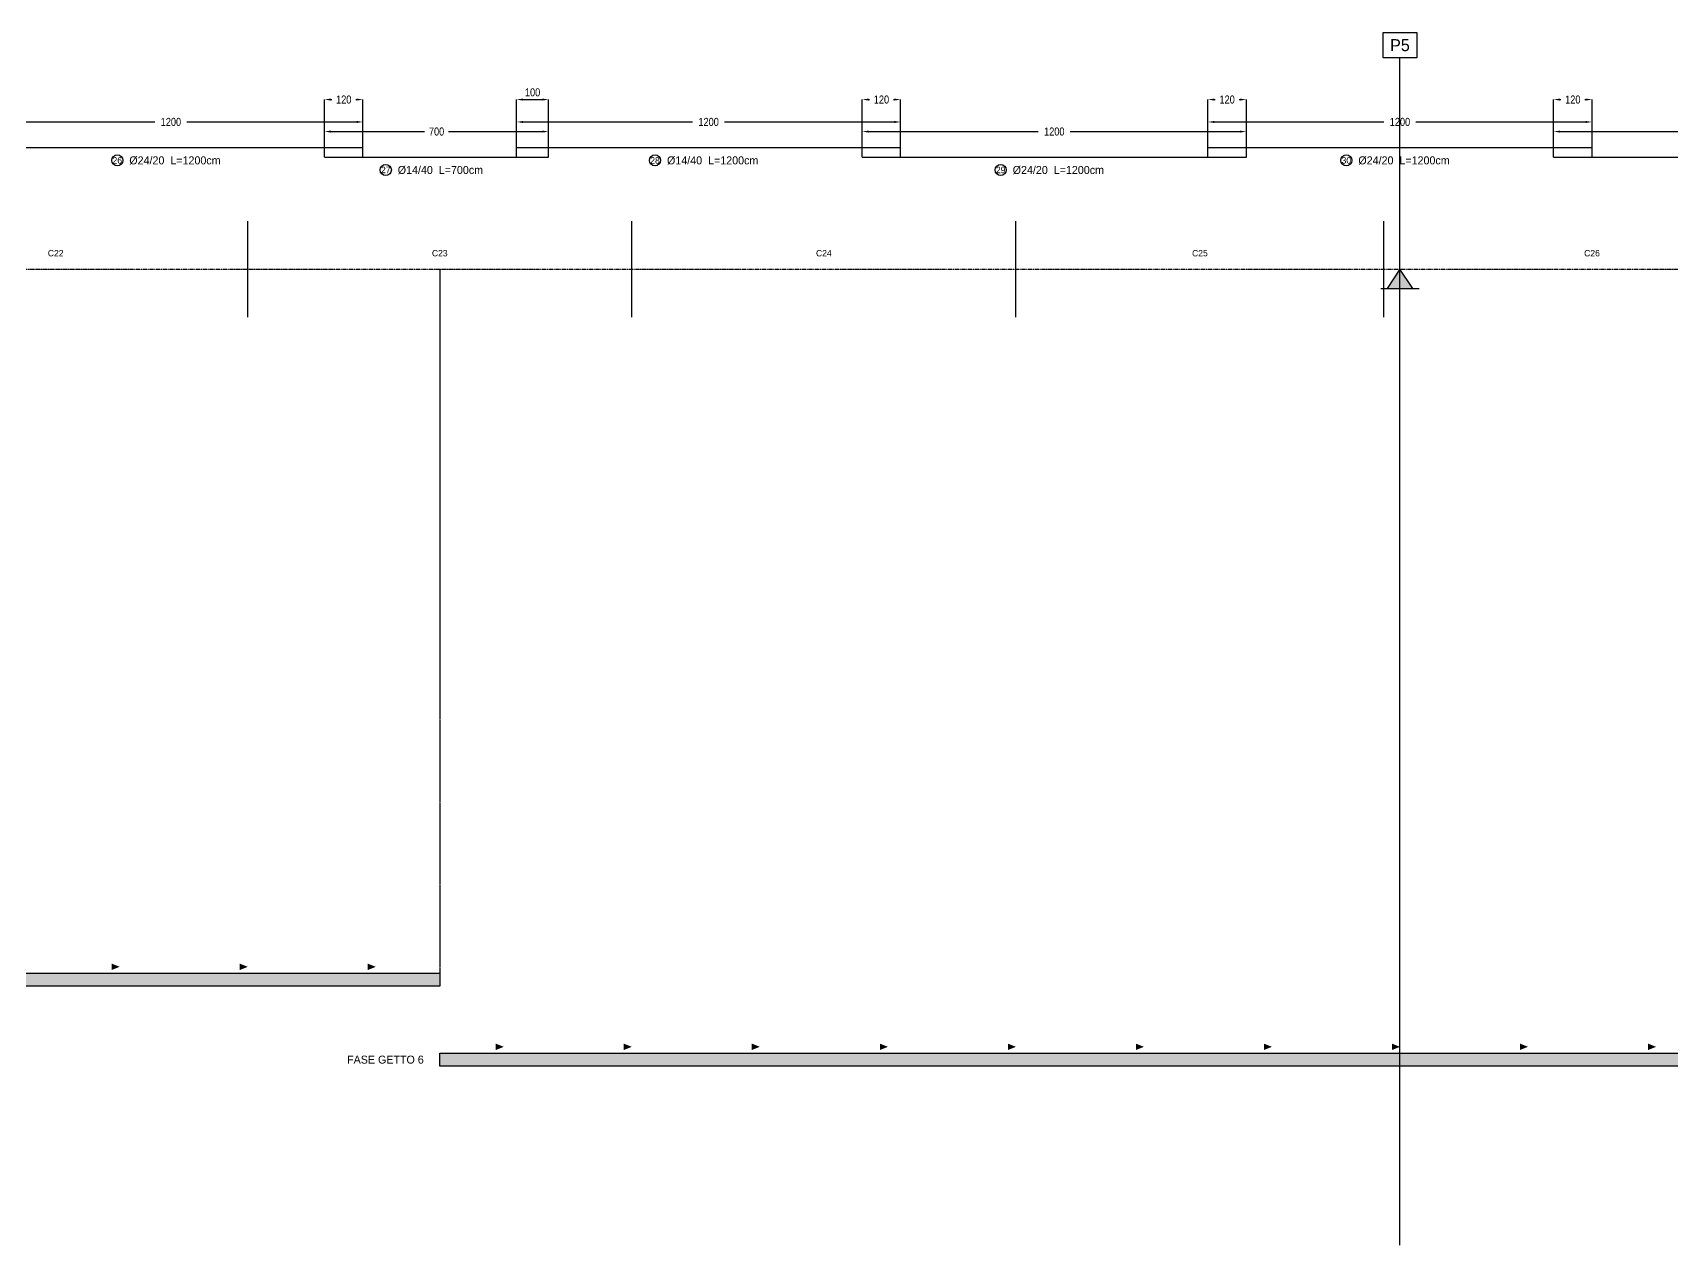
# Model space of a CAD drawing. Header units: metres. Extents: x -2869 to 408500, y -30500 to 7388.
# Drawn here: x 253284 to 304475, y -30500 to 7388 of the extents above; entities that cross this region are included whole.
import ezdxf
from ezdxf.enums import TextEntityAlignment as Align

# ---------------------------------------------------------------- set-up
doc = ezdxf.new("R2010")
doc.units = ezdxf.units.M
doc.linetypes.add('CENTER', pattern=[5.08, 3.175, -0.635, 0.635, -0.635])
doc.linetypes.add('DASHED', pattern=[1.524, 1.27, -0.254])
for name, color, linetype in [('01_ASSI', 4, 'CENTER'), ('02_CONCI', 8, 'Continuous'), ('03_ARM_SUP', 7, 'Continuous'), ('04_SOVRAP_SUP', 6, 'Continuous'), ('05_QUOTE_TESTI', 2, 'Continuous'), ('06_APPOGGI', 7, 'Continuous'), ('07_FASI_GETTO', 2, 'Continuous')]:
    doc.layers.add(name, color=color, linetype=linetype)
doc.styles.add('OpenSansCondensed-Light', font='OpenSansCondensed-Light.ttf')
doc.dimstyles.new('QUOTE_CM', dxfattribs={"dimtxt": 250, "dimasz": 200, "dimexe": 1.25, "dimexo": 0.625, "dimgap": 100, "dimtad": 1, "dimlfac": 0.1, "dimcen": 2.5, "dimazin": 3, "dimtfac": 1, "dimtmove": 0, "dimatfit": 3})

# ---------------------------------------------------------------- blocks, each defined once
blk = doc.blocks.new('_CLOSEDFILLED')
at = {"color": 0, "linetype": 'BYBLOCK'}
blk.add_solid([(-1, 0.16), (0, 0), (-1, -0.16)], dxfattribs=at)
blk = doc.blocks.new('*D26')
for p, q in [((251600, 3800), (251600, 4600)), ((251800, 4600), (257100, 4600)), ((258100, 4600), (263400, 4600)), ((263600, 3800), (263600, 4600))]:
    blk.add_line(p, q)
at = {"layer": 'Defpoints'}
for p in [(251600, 4600), (251600, 3800), (263600, 3800)]:
    blk.add_point(p, dxfattribs=at)
at = {"xscale": 200, "yscale": 200, "rotation": 180}
blk.add_blockref('_CLOSEDFILLED', (251600, 4600), dxfattribs=at)
at = {"xscale": 200, "yscale": 200}
blk.add_blockref('_CLOSEDFILLED', (263600, 4600), dxfattribs=at)
at = {"insert": (257600, 4600), "char_height": 250, "attachment_point": 5, "style": 'OpenSansCondensed-Light'}
blk.add_mtext('1200', dxfattribs=at)
blk = doc.blocks.new('*D27')
for p, q in [((262400, 3500), (262400, 4300)), ((262600, 4300), (265525, 4300)), ((266275, 4300), (269200, 4300)), ((269400, 3500), (269400, 4300))]:
    blk.add_line(p, q)
at = {"layer": 'Defpoints'}
for p in [(262400, 4300), (262400, 3500), (269400, 3500)]:
    blk.add_point(p, dxfattribs=at)
at = {"xscale": 200, "yscale": 200, "rotation": 180}
blk.add_blockref('_CLOSEDFILLED', (262400, 4300), dxfattribs=at)
at = {"xscale": 200, "yscale": 200}
blk.add_blockref('_CLOSEDFILLED', (269400, 4300), dxfattribs=at)
at = {"insert": (265900, 4300), "char_height": 250, "attachment_point": 5, "style": 'OpenSansCondensed-Light'}
blk.add_mtext('700', dxfattribs=at)
blk = doc.blocks.new('*D28')
for p, q in [((268400, 3800), (268400, 4600)), ((268600, 4600), (273900, 4600)), ((274900, 4600), (280200, 4600)), ((280400, 3800), (280400, 4600))]:
    blk.add_line(p, q)
at = {"layer": 'Defpoints'}
for p in [(268400, 4600), (268400, 3800), (280400, 3800)]:
    blk.add_point(p, dxfattribs=at)
at = {"xscale": 200, "yscale": 200, "rotation": 180}
blk.add_blockref('_CLOSEDFILLED', (268400, 4600), dxfattribs=at)
at = {"xscale": 200, "yscale": 200}
blk.add_blockref('_CLOSEDFILLED', (280400, 4600), dxfattribs=at)
at = {"insert": (274400, 4600), "char_height": 250, "attachment_point": 5, "style": 'OpenSansCondensed-Light'}
blk.add_mtext('1200', dxfattribs=at)
blk = doc.blocks.new('*D29')
for p, q in [((279200, 3500), (279200, 4300)), ((279400, 4300), (284700, 4300)), ((285700, 4300), (291000, 4300)), ((291200, 3500), (291200, 4300))]:
    blk.add_line(p, q)
at = {"layer": 'Defpoints'}
for p in [(279200, 4300), (279200, 3500), (291200, 3500)]:
    blk.add_point(p, dxfattribs=at)
at = {"xscale": 200, "yscale": 200, "rotation": 180}
blk.add_blockref('_CLOSEDFILLED', (279200, 4300), dxfattribs=at)
at = {"xscale": 200, "yscale": 200}
blk.add_blockref('_CLOSEDFILLED', (291200, 4300), dxfattribs=at)
at = {"insert": (285200, 4300), "char_height": 250, "attachment_point": 5, "style": 'OpenSansCondensed-Light'}
blk.add_mtext('1200', dxfattribs=at)
blk = doc.blocks.new('*D30')
for p, q in [((290000, 3800), (290000, 4600)), ((290200, 4600), (295500, 4600)), ((296500, 4600), (301800, 4600)), ((302000, 3800), (302000, 4600))]:
    blk.add_line(p, q)
at = {"layer": 'Defpoints'}
for p in [(290000, 4600), (290000, 3800), (302000, 3800)]:
    blk.add_point(p, dxfattribs=at)
at = {"xscale": 200, "yscale": 200, "rotation": 180}
blk.add_blockref('_CLOSEDFILLED', (290000, 4600), dxfattribs=at)
at = {"xscale": 200, "yscale": 200}
blk.add_blockref('_CLOSEDFILLED', (302000, 4600), dxfattribs=at)
at = {"insert": (296000, 4600), "char_height": 250, "attachment_point": 5, "style": 'OpenSansCondensed-Light'}
blk.add_mtext('1200', dxfattribs=at)
blk = doc.blocks.new('*D31')
for p, q in [((300800, 3500), (300800, 4300)), ((301000, 4300), (306300, 4300)), ((307300, 4300), (312600, 4300)), ((312800, 3500), (312800, 4300))]:
    blk.add_line(p, q)
at = {"layer": 'Defpoints'}
for p in [(300800, 4300), (300800, 3500), (312800, 3500)]:
    blk.add_point(p, dxfattribs=at)
at = {"xscale": 200, "yscale": 200, "rotation": 180}
blk.add_blockref('_CLOSEDFILLED', (300800, 4300), dxfattribs=at)
at = {"xscale": 200, "yscale": 200}
blk.add_blockref('_CLOSEDFILLED', (312800, 4300), dxfattribs=at)
at = {"insert": (306800, 4300), "char_height": 250, "attachment_point": 5, "style": 'OpenSansCondensed-Light'}
blk.add_mtext('1200', dxfattribs=at)
blk = doc.blocks.new('*D61')
for p, q in [((262400, 3800), (262400, 5300)), ((262600, 5300), (262625, 5300)), ((263375, 5300), (263400, 5300)), ((263600, 3500), (263600, 5300))]:
    blk.add_line(p, q)
at = {"layer": 'Defpoints'}
for p in [(262400, 5300), (262400, 3800), (263600, 3500)]:
    blk.add_point(p, dxfattribs=at)
at = {"xscale": 200, "yscale": 200, "rotation": 180}
blk.add_blockref('_CLOSEDFILLED', (262400, 5300), dxfattribs=at)
at = {"xscale": 200, "yscale": 200}
blk.add_blockref('_CLOSEDFILLED', (263600, 5300), dxfattribs=at)
at = {"insert": (263000, 5300), "char_height": 250, "attachment_point": 5, "style": 'OpenSansCondensed-Light'}
blk.add_mtext('120', dxfattribs=at)
blk = doc.blocks.new('*D63')
for p, q in [((279200, 3800), (279200, 5300)), ((279400, 5300), (279425, 5300)), ((280175, 5300), (280200, 5300)), ((280400, 3500), (280400, 5300))]:
    blk.add_line(p, q)
at = {"layer": 'Defpoints'}
for p in [(279200, 5300), (279200, 3800), (280400, 3500)]:
    blk.add_point(p, dxfattribs=at)
at = {"xscale": 200, "yscale": 200, "rotation": 180}
blk.add_blockref('_CLOSEDFILLED', (279200, 5300), dxfattribs=at)
at = {"xscale": 200, "yscale": 200}
blk.add_blockref('_CLOSEDFILLED', (280400, 5300), dxfattribs=at)
at = {"insert": (279800, 5300), "char_height": 250, "attachment_point": 5, "style": 'OpenSansCondensed-Light'}
blk.add_mtext('120', dxfattribs=at)
blk = doc.blocks.new('*D64')
for p, q in [((290000, 3500), (290000, 5300)), ((290200, 5300), (290225, 5300)), ((290975, 5300), (291000, 5300)), ((291200, 3800), (291200, 5300))]:
    blk.add_line(p, q)
at = {"layer": 'Defpoints'}
for p in [(290000, 5300), (291200, 3800), (290000, 3500)]:
    blk.add_point(p, dxfattribs=at)
at = {"xscale": 200, "yscale": 200, "rotation": 180}
blk.add_blockref('_CLOSEDFILLED', (290000, 5300), dxfattribs=at)
at = {"xscale": 200, "yscale": 200}
blk.add_blockref('_CLOSEDFILLED', (291200, 5300), dxfattribs=at)
at = {"insert": (290600, 5300), "char_height": 250, "attachment_point": 5, "style": 'OpenSansCondensed-Light'}
blk.add_mtext('120', dxfattribs=at)
blk = doc.blocks.new('*D65')
for p, q in [((300800, 3800), (300800, 5300)), ((301000, 5300), (301025, 5300)), ((301775, 5300), (301800, 5300)), ((302000, 3500), (302000, 5300))]:
    blk.add_line(p, q)
at = {"layer": 'Defpoints'}
for p in [(300800, 5300), (300800, 3800), (302000, 3500)]:
    blk.add_point(p, dxfattribs=at)
at = {"xscale": 200, "yscale": 200, "rotation": 180}
blk.add_blockref('_CLOSEDFILLED', (300800, 5300), dxfattribs=at)
at = {"xscale": 200, "yscale": 200}
blk.add_blockref('_CLOSEDFILLED', (302000, 5300), dxfattribs=at)
at = {"insert": (301400, 5300), "char_height": 250, "attachment_point": 5, "style": 'OpenSansCondensed-Light'}
blk.add_mtext('120', dxfattribs=at)

msp = doc.modelspace()

# ---------------------------------------------------------------- hatches: boundary and pattern name
at = {"layer": '07_FASI_GETTO'}
h = msp.add_hatch(dxfattribs=at)
h.set_pattern_fill('ANSI31')
h.paths.add_polyline_path([(206000, -22000), (266000, -22000), (266000, -22400), (206000, -22400)])
h = msp.add_hatch(dxfattribs=at)
h.set_pattern_fill('ANSI31')
h.paths.add_polyline_path([(266000, -24500), (324000, -24500), (324000, -24900), (266000, -24900)])

# ---------------------------------------------------------------- linework, layer by layer
at = {"layer": '01_ASSI'}
msp.add_line((0, 0), (352000, 0), dxfattribs=at)
at = {"layer": '02_CONCI'}
for p, q in [((260000, -1500), (260000, 1500)), ((272000, -1500), (272000, 1500)), ((284000, -1500), (284000, 1500)), ((295500, -1500), (295500, 1500))]:
    msp.add_line(p, q, dxfattribs=at)
at = {"layer": '03_ARM_SUP', "lineweight": 30}
for p, q in [((252800, 3800), (262400, 3800)), ((269400, 3800), (279200, 3800)), ((291200, 3800), (300800, 3800)), ((263600, 3500), (268400, 3500)), ((280400, 3500), (290000, 3500)), ((302000, 3500), (311600, 3500))]:
    msp.add_line(p, q, dxfattribs=at)
at = {"layer": '04_SOVRAP_SUP', "lineweight": 30}
for p, q in [((262400, 3800), (263600, 3800)), ((268400, 3800), (269400, 3800)), ((279200, 3800), (280400, 3800)), ((290000, 3800), (291200, 3800)), ((300800, 3800), (302000, 3800)), ((262400, 3500), (263600, 3500)), ((268400, 3500), (269400, 3500)), ((279200, 3500), (280400, 3500)), ((290000, 3500), (291200, 3500)), ((300800, 3500), (302000, 3500))]:
    msp.add_line(p, q, dxfattribs=at)
at = {"layer": '05_QUOTE_TESTI'}
for centre in [(255925, 3400), (264312.5, 3100), (272725, 3400), (283525, 3100), (294325, 3400)]:
    msp.add_circle(centre, 175, dxfattribs=at)
at = {"layer": '06_APPOGGI', "color": 5}
msp.add_line((296000, -30500), (296000, 6612.5), dxfattribs=at)
at = {"layer": '06_APPOGGI', "color": 1}
msp.add_line((295400, -600), (296600, -600), dxfattribs=at)
at = {"layer": '06_APPOGGI', "color": 5}
msp.add_lwpolyline([(295462.5, 6612.5), (296537.5, 6612.5), (296537.5, 7387.5), (295462.5, 7387.5), (295462.5, 6612.5)], dxfattribs=at)
at = {"layer": '06_APPOGGI', "color": 1}
msp.add_lwpolyline([(296000, 0), (295600, -600), (296400, -600), (296000, 0)], dxfattribs=at)
at = {"layer": '06_APPOGGI', "color": 7}
msp.add_solid([(296000, 0), (295600, -600), (296400, -600)], dxfattribs=at)
at = {"layer": '07_FASI_GETTO', "linetype": 'DASHED'}
msp.add_line((266000, 0), (266000, -22400), dxfattribs=at)
at = {"layer": '07_FASI_GETTO'}
for points in [[(206000, -22000), (266000, -22000), (266000, -22400), (206000, -22400), (206000, -22000)], [(266000, -24500), (324000, -24500), (324000, -24900), (266000, -24900), (266000, -24500)]]:
    msp.add_lwpolyline(points, dxfattribs=at)
at = {"layer": '07_FASI_GETTO', "color": 2}
for points in [[(256000, -21800), (255750, -21700), (255750, -21900)], [(260000, -21800), (259750, -21700), (259750, -21900)], [(264000, -21800), (263750, -21700), (263750, -21900)], [(268000, -24300), (267750, -24200), (267750, -24400)], [(272000, -24300), (271750, -24200), (271750, -24400)], [(276000, -24300), (275750, -24200), (275750, -24400)], [(280000, -24300), (279750, -24200), (279750, -24400)], [(284000, -24300), (283750, -24200), (283750, -24400)], [(288000, -24300), (287750, -24200), (287750, -24400)], [(292000, -24300), (291750, -24200), (291750, -24400)], [(296000, -24300), (295750, -24200), (295750, -24400)], [(300000, -24300), (299750, -24200), (299750, -24400)], [(304000, -24300), (303750, -24200), (303750, -24400)]]:
    msp.add_solid(points, dxfattribs=at)

# ---------------------------------------------------------------- texts
at = {"layer": '02_CONCI'}
for s, p in [('C22', (254000, 500)), ('C23', (266000, 500)), ('C24', (278000, 500)), ('C25', (289750, 500)), ('C26', (302000, 500))]:
    msp.add_text(s, height=200, dxfattribs=at).set_placement(p, align=Align.MIDDLE_CENTER)
at = {"layer": '05_QUOTE_TESTI'}
for s, p in [('26', (255925, 3400)), ('27', (264312.5, 3100)), ('28', (272725, 3400)), ('29', (283525, 3100)), ('30', (294325, 3400))]:
    msp.add_text(s, height=200, dxfattribs=at).set_placement(p, align=Align.MIDDLE_CENTER)
for s, p in [('%%c24/20  L=1200cm', (256300, 3400)), ('%%c14/40  L=700cm', (264687.5, 3100)), ('%%c14/40  L=1200cm', (273100, 3400)), ('%%c24/20  L=1200cm', (283900, 3100)), ('%%c24/20  L=1200cm', (294700, 3400))]:
    msp.add_text(s, height=250, dxfattribs=at).set_placement(p, align=Align.MIDDLE_LEFT)
at = {"layer": '06_APPOGGI', "color": 1}
msp.add_text('P5', height=375, dxfattribs=at).set_placement((296000, 7000), align=Align.MIDDLE_CENTER)
at = {"layer": '07_FASI_GETTO', "color": 7}
msp.add_text('FASE GETTO 6', height=250, dxfattribs=at).set_placement((265500, -24700), align=Align.MIDDLE_RIGHT)

# ---------------------------------------------------------------- dimensions: what is measured, and where the dimension line sits
msp.add_linear_dim(base=(268400, 5300), p1=(268400, 3500), p2=(269400, 3800), dimstyle='QUOTE_CM').render()
for base, p1, p2, picture, middle in [((262400, 5300), (262400, 3800), (263600, 3500), '*D61', (263000, 5300)), ((279200, 5300), (279200, 3800), (280400, 3500), '*D63', (279800, 5300)), ((290000, 5300), (290000, 3500), (291200, 3800), '*D64', (290600, 5300)), ((300800, 5300), (300800, 3800), (302000, 3500), '*D65', (301400, 5300)), ((251600, 4600), (251600, 3800), (263600, 3800), '*D26', (257600, 4600)), ((268400, 4600), (268400, 3800), (280400, 3800), '*D28', (274400, 4600)), ((290000, 4600), (290000, 3800), (302000, 3800), '*D30', (296000, 4600)), ((262400, 4300), (262400, 3500), (269400, 3500), '*D27', (265900, 4300)), ((279200, 4300), (279200, 3500), (291200, 3500), '*D29', (285200, 4300)), ((300800, 4300), (300800, 3500), (312800, 3500), '*D31', (306800, 4300))]:
    dim = msp.add_linear_dim(base=base, p1=p1, p2=p2, dimstyle='QUOTE_CM')
    dim.commit()
    dim.dimension.update_dxf_attribs({"geometry": picture, "text_midpoint": middle})

doc.saveas('drawing.dxf')
